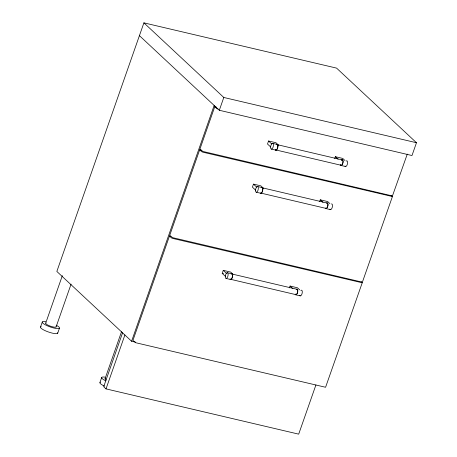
<?xml version="1.0" encoding="UTF-8"?>
<svg xmlns="http://www.w3.org/2000/svg" width="457" height="457" viewBox="0 0 457 457"><rect width="100%" height="100%" fill="white"/><g stroke="black" fill="none" stroke-linecap="round" stroke-linejoin="round"><path stroke-width="0.69" d="M139.419 35.652L219.32 110.268L411.991 155.534L416.476 142.733L336.581 68.116L143.904 22.85L56.845 271.447L131.587 341.248L135.443 342.15M40.547 326.995L42.318 321.939M45.7 323.179L62.335 275.674M56.062 326.978L71.064 284.157M57.679 333.267L59.444 328.217M99.94 382.458L101.705 377.408M105.087 378.642L121.488 331.811M122.567 332.822L103.693 386.719L106.013 388.884L298.689 434.15L315.913 384.971M106.013 388.884L124.887 334.987M131.587 341.248L214.162 105.453M170.861 236.366L169.473 236.041L132.907 340.465L135.792 342.739L325.578 387.268L362.23 282.78L361.19 281.758M201.754 150.296L199.675 149.805L169.713 235.366L172.597 237.646L362.384 282.175L392.432 196.544L391.386 195.522M216.161 107.018L214.773 106.692L199.909 149.131L202.931 151.456L392.443 195.95L407.29 154.1M219.32 110.268L223.799 97.467L143.904 22.85M225.347 276.314L222.211 273.383L223.267 270.35L230.654 272.086L232.956 274.229M263.609 188.427L260.856 185.85L253.469 184.12L252.407 187.147L255.549 190.083M278.713 145.309L275.954 142.738L268.567 141.002L267.505 144.029L270.647 146.965M289.424 287.859L290.064 286.042L297.45 287.779L299.695 289.875M319.626 201.628L320.26 199.812L327.646 201.543L329.891 203.639M334.724 158.51L335.364 156.694L342.744 158.43L344.989 160.521M392.432 196.544L202.954 152.198L201.663 151.661L199.675 149.805M362.23 282.78L172.757 238.434L171.466 237.897L169.473 236.041M341.39 160.304L341.642 160.024A2.925 1.262 -76.8 0 1 342.944 162.841A2.925 1.262 -76.8 0 1 340.528 164.96M223.799 97.467L416.476 142.733M272.663 143.384L277.159 144.441M277.205 144.646L342.396 159.956M275.828 149.942L341.013 165.257M271.378 149.091L275.874 150.147M341.059 165.463L345.555 166.514M257.565 186.502L262.061 187.559M327.298 203.074L262.107 187.758A2.742 1.182 -76.8 0 1 262.375 187.958M260.724 193.06L325.915 208.375M256.274 192.208L260.77 193.26M325.961 208.575L330.457 209.632M227.369 272.732L231.865 273.789M297.096 289.31L231.91 273.994A2.742 1.182 -76.8 0 1 232.51 276.017A2.742 1.182 -76.8 0 1 231.516 278.816M222.211 273.383L223.553 273.697M230.528 279.29L295.713 294.605A2.742 1.182 -76.8 0 0 297.661 291.68A2.742 1.182 -76.8 0 0 296.45 289.452M226.078 278.439L230.574 279.495M295.765 294.811L300.26 295.868M218.058 109.08L216.767 108.543L214.773 106.692M335.364 156.694L338.117 159.27M268.567 141.002L271.709 143.932M320.26 199.812L323.019 202.382M253.469 184.12L256.611 187.05M290.064 286.042L292.823 288.618M223.267 270.35L226.409 273.286M326.544 203.137A2.925 1.262 -76.8 0 1 327.846 205.958A2.925 1.262 -76.8 0 1 325.43 208.078M262.569 188.324A2.742 1.182 -76.8 0 1 262.432 191.175A2.742 1.182 -76.8 0 1 261.038 193.077M261.718 187.593A2.925 1.262 -76.8 0 1 262.655 190.643A2.925 1.262 -76.8 0 1 260.473 193.105M331.405 203.965A2.925 1.262 -76.8 0 1 332.245 207.381A2.925 1.262 -76.8 0 1 329.925 209.135M326.983 203.057A2.742 1.182 -76.8 0 1 327.72 206.147A2.742 1.182 -76.8 0 1 325.652 208.175M300.843 290.429A2.925 1.262 -76.8 0 1 302.146 293.245A2.925 1.262 -76.8 0 1 299.723 295.371M296.347 289.372A2.925 1.262 -76.8 0 1 297.65 292.189A2.925 1.262 -76.8 0 1 295.228 294.314M295.451 294.411A2.742 1.182 -76.8 0 1 295.251 294.04M231.156 274.057A2.925 1.262 -76.8 0 1 232.459 276.873A2.925 1.262 -76.8 0 1 230.042 278.998M231.179 279.147A2.742 1.182 -76.8 0 1 230.265 279.096M346.138 161.075A2.925 1.262 -76.8 0 1 347.44 163.897A2.925 1.262 -76.8 0 1 345.024 166.017M341.745 160.104A2.742 1.182 -76.8 0 1 342.819 163.029A2.742 1.182 -76.8 0 1 340.551 164.691M276.456 144.709A2.925 1.262 -76.8 0 1 277.759 147.525A2.925 1.262 -76.8 0 1 275.337 149.645M276.896 144.623A2.742 1.182 -76.8 0 1 277.827 146.331A2.742 1.182 -76.8 0 1 276.816 149.462M276.474 149.799A2.742 1.182 -76.8 0 1 275.56 149.742M57.702 332.73A9.14 1.977 19.3 0 1 47.888 331.793A9.14 1.977 19.3 0 1 41.159 326.669M56.222 325.207A9.14 1.977 19.3 0 1 57.194 328.606A9.14 1.977 19.3 0 1 44.443 324.339A9.14 1.977 19.3 0 1 45.694 321.682M56.08 326.652A5.53 1.2 19.3 0 1 50.144 326.087A5.53 1.2 19.3 0 1 46.071 322.985M104.59 386.165A9.14 1.977 19.3 0 1 100.546 382.132M105.864 380.881A9.14 1.977 19.3 0 1 105.081 377.151M106.081 379.91A5.53 1.2 19.3 0 1 105.458 378.447M225.358 276.102L225.33 276.811A2.925 1.262 -76.8 0 0 226.786 278.176A2.925 1.262 -76.8 0 0 228.117 274.36A2.925 1.262 -76.8 0 0 226.661 273L226.301 273.406A2.925 1.262 -76.8 0 0 225.358 276.102M255.554 189.866L255.526 190.58A2.925 1.262 -76.8 0 0 256.983 191.94A2.925 1.262 -76.8 0 0 258.319 188.13A2.925 1.262 -76.8 0 0 256.863 186.77L256.503 187.17A2.925 1.262 -76.8 0 0 255.554 189.866M270.658 146.748L270.624 147.462A2.925 1.262 -76.8 0 0 272.081 148.822A2.925 1.262 -76.8 0 0 273.417 145.012A2.925 1.262 -76.8 0 0 271.961 143.652L271.601 144.058A2.925 1.262 -76.8 0 0 270.658 146.748"/></g></svg>
